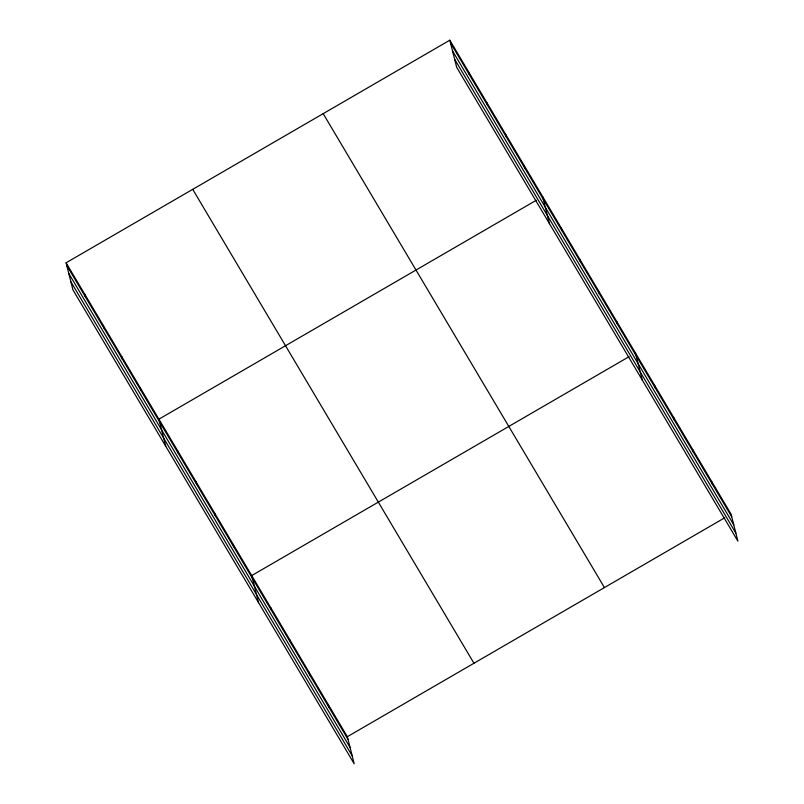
<?xml version="1.0" encoding="UTF-8"?>
<svg xmlns="http://www.w3.org/2000/svg" width="804" height="804" viewBox="0 0 804 804"><rect width="100%" height="100%" fill="white"/><g stroke="black" fill="none" stroke-linecap="round" stroke-linejoin="round"><path stroke-width="1.21" d="M66.089 262.797L347.338 736.705L354.192 763.8L72.943 289.882L66.089 262.797L449.808 40.2L731.057 514.118L737.911 541.203L456.662 67.295L449.808 40.2M536.288 200.266L158.901 419.185L165.755 446.28M629.1 356.654L251.712 575.574L258.566 602.668M347.338 736.705L724.726 517.786M450.491 42.883L731.73 516.801M452.531 50.943L733.771 524.851M454.632 59.235L735.871 533.152M323.188 113.655L604.427 587.573M192.719 189.342L473.958 663.25M66.772 265.481L348.011 739.399M68.812 273.531L350.052 747.449M70.903 281.832L352.152 755.75M711.932 481.887L712.605 484.581M692.807 449.657L693.49 452.35M673.682 417.437L674.365 420.12M654.556 385.206L655.24 387.9M635.431 352.986L642.285 380.081M616.869 321.7L617.552 324.394M598.307 290.425L598.99 293.118M579.744 259.149L580.428 261.833M561.182 227.874L561.865 230.557M542.62 196.588L549.474 223.683M524.057 165.312L524.741 168.006M505.495 134.037L506.178 136.72M486.933 102.761L487.616 105.445M468.37 71.476L469.054 74.169M328.213 704.485L328.886 707.168M309.088 672.255L309.761 674.938M289.963 640.024L290.636 642.718M270.837 607.804L271.511 610.487M233.15 544.298L233.833 546.981M214.588 513.022L215.271 515.706M196.025 481.737L196.709 484.43M177.463 450.461L178.146 453.154M140.338 387.91L141.022 390.593M121.776 356.624L122.459 359.318M103.213 325.349L103.897 328.042M84.651 294.073L85.335 296.756"/></g></svg>
